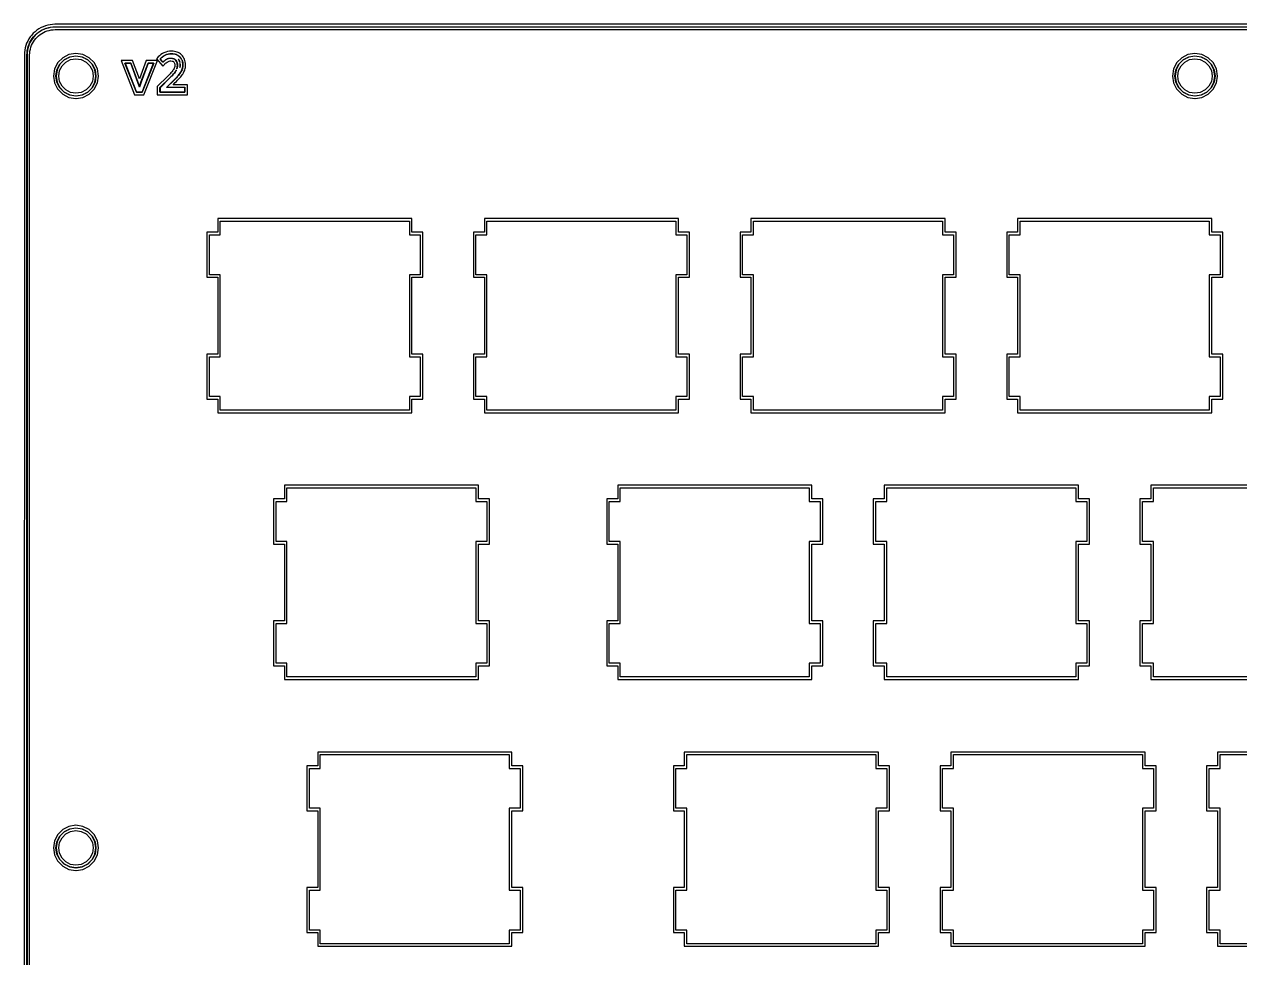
# Model space of a CAD drawing. Extents: x 5 to 332, y 5 to 122.
# Drawn here: x 4.8 to 91.6, y 55.8 to 122.4 of the extents above; entities that cross this region are included whole.
import ezdxf

# ---------------------------------------------------------------- set-up
doc = ezdxf.new("R2010")
doc.units = 0
doc.layers.add('Layer_1', color=7, linetype='CONTINUOUS')

msp = doc.modelspace()

# ---------------------------------------------------------------- linework, layer by layer
at = {"layer": 'Layer_1', "color": 7}
for p, q in [((6.998047, 122.440453), (6.828125, 122.434594)), ((329.80654, 122.440453), (6.998047, 122.440453)), ((5.335938, 121.672875), (5.226563, 121.538109)), ((5.451172, 121.799828), (5.335938, 121.672875)), ((5.578125, 121.915063), (5.451172, 121.799828)), ((5.476563, 121.553734), (5.582031, 121.668969)), ((5.589844, 121.661156), (5.484375, 121.545922)), ((5.712891, 122.022484), (5.578125, 121.915063)), ((5.582031, 121.668969), (5.697266, 121.774438)), ((5.705078, 121.766625), (5.589844, 121.661156)), ((5.697266, 121.774438), (5.822266, 121.872094)), ((5.828125, 121.866234), (5.705078, 121.766625)), ((5.857422, 122.118188), (5.712891, 122.022484)), ((5.720703, 121.530297), (5.826172, 121.627953)), ((5.822266, 121.872094), (5.953125, 121.959984)), ((5.826172, 121.627953), (5.9375, 121.715844)), ((5.958984, 121.952172), (5.828125, 121.866234)), ((6.005859, 122.202172), (5.857422, 122.118188)), ((5.9375, 121.715844), (6.054688, 121.793969)), ((5.953125, 121.959984), (6.089844, 122.036156)), ((6.09375, 122.028344), (5.958984, 121.952172)), ((6.160156, 122.272484), (6.005859, 122.202172)), ((6.054688, 121.793969), (6.177734, 121.862328)), ((6.089844, 122.036156), (6.232422, 122.102563)), ((6.238281, 122.092797), (6.09375, 122.028344)), ((6.322266, 122.334984), (6.160156, 122.272484)), ((6.177734, 121.862328), (6.308594, 121.922875)), ((6.232422, 122.102563), (6.378906, 122.15725)), ((6.382813, 122.149438), (6.238281, 122.092797)), ((6.308594, 121.922875), (6.439453, 121.971703)), ((6.490234, 122.379906), (6.322266, 122.334984)), ((6.378906, 122.15725), (6.533203, 122.198266)), ((6.535156, 122.190453), (6.382813, 122.149438)), ((6.439453, 121.971703), (6.578125, 122.008813)), ((6.658203, 122.413109), (6.490234, 122.379906)), ((6.533203, 122.198266), (6.6875, 122.231469)), ((6.6875, 122.21975), (6.535156, 122.190453)), ((6.578125, 122.008813), (6.716797, 122.038109)), ((6.828125, 122.434594), (6.658203, 122.413109)), ((6.6875, 122.231469), (6.841797, 122.249047)), ((6.84375, 122.239281), (6.6875, 122.21975)), ((6.716797, 122.038109), (6.859375, 122.053734)), ((6.841797, 122.249047), (7.001957, 122.254906)), ((7.001957, 122.247096), (6.84375, 122.239281)), ((6.859375, 122.053734), (7.005867, 122.061549)), ((7.001957, 122.254906), (329.80273, 122.254906)), ((329.802736, 122.245141), (7.001957, 122.247096)), ((7.005867, 122.061549), (329.798838, 122.059599)), ((4.871094, 120.760766), (4.837891, 120.592797)), ((4.917969, 120.926781), (4.871094, 120.760766)), ((4.976563, 121.086938), (4.917969, 120.926781)), ((5.048829, 121.245141), (4.976563, 121.086938)), ((5.021484, 120.5635), (5.050781, 120.717797)), ((5.060547, 120.717797), (5.029297, 120.5635)), ((5.132813, 121.393578), (5.048829, 121.245141)), ((5.050781, 120.717797), (5.09375, 120.870141)), ((5.103516, 120.868188), (5.060547, 120.717797)), ((5.09375, 120.870141), (5.148438, 121.016625)), ((5.158203, 121.014672), (5.103516, 120.868188)), ((5.226563, 121.538109), (5.132813, 121.393578)), ((5.148438, 121.016625), (5.212891, 121.161156)), ((5.222656, 121.155297), (5.158203, 121.014672)), ((5.212891, 121.161156), (5.291016, 121.297875)), ((5.298828, 121.292016), (5.222656, 121.155297)), ((5.240234, 120.672975), (5.279297, 120.811647)), ((5.279297, 120.811647), (5.330078, 120.942506)), ((5.291016, 121.297875), (5.376953, 121.430688)), ((5.384766, 121.422875), (5.298828, 121.292016)), ((5.330078, 120.942506), (5.386719, 121.071413)), ((5.376953, 121.430688), (5.476563, 121.553734)), ((5.484375, 121.545922), (5.384766, 121.422875)), ((5.386719, 121.071413), (5.457031, 121.196413)), ((5.457031, 121.196413), (5.535156, 121.315453)), ((5.535156, 121.315453), (5.625, 121.424828)), ((5.625, 121.424828), (5.720703, 121.530297)), ((4.81055, 120.252953), (4.8086, 6.99319)), ((4.81836, 120.420922), (4.81055, 120.252953)), ((4.837891, 120.592797), (4.81836, 120.420922)), ((4.994145, 6.9992), (4.996094, 120.251)), ((4.996094, 120.251), (5.001953, 120.40725)), ((5.001953, 120.40725), (5.021484, 120.5635)), ((5.005862, 120.249047), (5.003912, 6.99905)), ((5.013672, 120.40725), (5.005862, 120.249047)), ((5.029297, 120.5635), (5.013672, 120.40725)), ((5.189455, 7.00501), (5.191405, 120.247194)), ((5.191405, 120.247194), (5.197265, 120.393678)), ((5.197265, 120.393678), (5.21289, 120.534303)), ((5.21289, 120.534303), (5.240234, 120.672975)), ((7.550781, 120.057641), (7.193359, 119.702172)), ((7.34375, 119.590844), (7.660156, 119.90725)), ((7.666016, 119.899438), (7.351563, 119.584984)), ((8, 120.288109), (7.550781, 120.057641)), ((7.660156, 119.90725), (8.058594, 120.110375)), ((8.060547, 120.100609), (7.666016, 119.899438)), ((7.775391, 119.749047), (8.119141, 119.922875)), ((8.5, 120.366234), (8, 120.288109)), ((8.058594, 120.110375), (8.5, 120.180688)), ((8.5, 120.168969), (8.060547, 120.100609)), ((8.119141, 119.922875), (8.5, 119.983422)), ((9.001953, 120.288109), (8.5, 120.366234)), ((8.5, 120.180688), (8.943359, 120.110375)), ((8.9375, 120.100609), (8.5, 120.168969)), ((8.5, 119.983422), (8.880859, 119.922875)), ((8.880859, 119.922875), (9.226563, 119.749047)), ((9.335938, 119.899438), (8.9375, 120.100609)), ((8.943359, 120.110375), (9.341797, 119.90725)), ((9.451172, 120.057641), (9.001953, 120.288109)), ((9.650391, 119.584984), (9.335938, 119.899438)), ((9.341797, 119.90725), (9.65625, 119.590844)), ((9.806641, 119.702172), (9.451172, 120.057641)), ((11.726562, 119.860375), (12.6875, 117.403344)), ((12.005859, 119.860375), (11.726562, 119.860375)), ((12.546875, 119.860375), (12.005859, 119.860375)), ((13.033203, 118.547875), (12.546875, 119.860375)), ((13.517578, 119.860375), (13.033203, 118.547875)), ((13.359372, 117.403344), (14.324219, 119.860375)), ((14.324219, 119.860375), (13.517578, 119.860375)), ((14.375008, 120.108424), (14.261727, 119.985377)), ((14.261727, 119.985377), (14.70118, 119.456081)), ((14.507863, 119.979511), (14.509863, 119.981461)), ((14.712942, 119.731464), (14.507863, 119.979511)), ((14.591796, 120.028344), (14.525386, 119.96975)), ((14.525386, 119.96975), (14.718745, 119.741234)), ((15.332128, 120.33693), (15.332031, 120.336938)), ((15.332032, 120.522484), (15.332039, 120.522487)), ((15.808584, 119.948268), (15.808594, 119.948266)), ((16.046875, 119.932641), (16.035155, 119.932641)), ((16.076168, 119.874042), (16.060547, 119.91311)), ((87.5, 120.057641), (87.142578, 119.702172)), ((87.294875, 119.590841), (87.609328, 119.907247)), ((87.617188, 119.899438), (87.302734, 119.584985)), ((87.951172, 120.288109), (87.5, 120.057641)), ((87.609328, 119.907247), (88.009719, 120.110372)), ((88.011719, 120.10061), (87.617188, 119.899438)), ((87.726562, 119.749047), (88.070312, 119.922875)), ((88.451172, 120.366234), (87.951172, 120.288109)), ((88.009719, 120.110372), (88.451172, 120.180688)), ((88.451172, 120.168969), (88.011719, 120.10061)), ((88.070312, 119.922875), (88.451172, 119.983422)), ((88.951172, 120.288109), (88.451172, 120.366234)), ((88.451172, 120.180688), (88.892578, 120.110376)), ((88.890625, 120.100609), (88.451172, 120.168969)), ((88.451172, 119.983422), (88.832031, 119.922875)), ((88.832031, 119.922875), (89.175781, 119.749047)), ((89.285156, 119.899438), (88.890625, 120.100609)), ((88.892578, 120.110376), (89.291016, 119.907251)), ((89.400391, 120.057641), (88.951172, 120.288109)), ((89.601562, 119.584984), (89.285156, 119.899438)), ((89.291016, 119.907251), (89.607422, 119.590844)), ((89.759766, 119.702172), (89.400391, 120.057641)), ((6.960938, 119.251), (6.882813, 118.749047)), ((7.193359, 119.702172), (6.960938, 119.251)), ((7.070313, 118.749047), (7.138672, 119.194359)), ((7.150391, 119.190453), (7.080079, 118.749047)), ((7.138672, 119.194359), (7.34375, 119.590844)), ((7.351563, 119.584984), (7.150391, 119.190453)), ((7.267578, 118.749047), (7.328125, 119.133813)), ((7.328125, 119.133813), (7.503906, 119.473656)), ((7.503906, 119.473656), (7.775391, 119.749047)), ((9.226563, 119.749047), (9.498047, 119.473656)), ((9.498047, 119.473656), (9.671875, 119.133813)), ((9.849609, 119.190453), (9.650391, 119.584984)), ((9.65625, 119.590844), (9.861328, 119.194359)), ((9.671875, 119.133813), (9.732422, 118.749047)), ((10.039062, 119.251), (9.806641, 119.702172)), ((9.919922, 118.749044), (9.849609, 119.190453)), ((9.861328, 119.194359), (9.929688, 118.749047)), ((10.117188, 118.749047), (10.039062, 119.251)), ((11.998047, 119.674828), (12.005847, 119.674828)), ((12.814441, 117.588891), (11.998047, 119.674828)), ((12.005847, 119.674828), (12.417957, 119.674828)), ((12.412109, 119.665063), (12.011717, 119.665058)), ((12.011717, 119.665058), (12.82031, 117.598652)), ((12.919922, 118.295922), (12.412109, 119.665063)), ((12.417957, 119.674828), (12.927722, 118.297875)), ((13.140613, 118.307641), (13.646472, 119.674828)), ((13.654297, 119.665063), (13.150391, 118.303734)), ((13.226555, 117.598652), (14.037109, 119.665063)), ((14.052722, 119.674828), (13.234363, 117.588891)), ((13.646472, 119.674828), (14.052722, 119.674828)), ((14.037109, 119.665063), (13.654297, 119.665063)), ((14.70118, 119.456081), (14.849617, 119.606471)), ((14.716842, 119.735374), (14.712942, 119.731464)), ((14.718745, 119.741234), (14.789055, 119.803734)), ((14.849617, 119.606471), (14.849617, 119.608421)), ((15.48433, 119.22561), (15.48233, 119.2217)), ((15.54102, 119.655292), (15.54102, 119.653342)), ((15.646439, 119.131859), (15.679639, 119.190453)), ((15.714884, 119.272487), (15.703164, 119.272487)), ((15.718794, 119.70608), (15.718794, 119.70803)), ((15.722694, 119.694361), (15.718794, 119.70608)), ((15.722694, 119.678736), (15.722694, 119.694361)), ((15.724604, 119.717796), (15.726604, 119.709986)), ((15.902344, 119.805688), (15.906244, 119.797878)), ((15.917964, 119.723659), (15.906244, 119.762722)), ((15.921873, 119.643574), (15.931673, 119.643574)), ((15.921913, 119.643574), (15.921873, 119.643574)), ((15.96875, 118.997091), (15.98242, 119.018575)), ((15.96875, 118.995141), (15.96875, 118.997091)), ((15.98242, 119.018575), (15.98242, 119.026385)), ((86.912109, 119.251), (86.833984, 118.749047)), ((87.142578, 119.702172), (86.912109, 119.251)), ((87.021437, 118.749044), (87.089797, 119.194357)), ((87.099609, 119.190454), (87.031249, 118.749047)), ((87.089797, 119.194357), (87.294875, 119.590841)), ((87.302734, 119.584985), (87.099609, 119.190454)), ((87.218754, 118.749047), (87.277344, 119.133812)), ((87.277344, 119.133812), (87.455078, 119.473656)), ((87.455078, 119.473656), (87.726562, 119.749047)), ((89.175781, 119.749047), (89.449219, 119.473656)), ((89.449219, 119.473656), (89.623047, 119.133812)), ((89.800781, 119.190453), (89.601562, 119.584984)), ((89.607422, 119.590844), (89.810547, 119.19436)), ((89.623047, 119.133812), (89.683597, 118.749047)), ((89.988281, 119.251), (89.759766, 119.702172)), ((89.871089, 118.749044), (89.800781, 119.190453)), ((89.810547, 119.19436), (89.880857, 118.749047)), ((90.068359, 118.749047), (89.988281, 119.251)), ((6.882813, 118.749047), (6.960938, 118.251)), ((6.960938, 118.251), (7.179688, 117.825219)), ((7.138672, 118.307641), (7.070313, 118.749047)), ((7.080079, 118.749047), (7.150391, 118.311547)), ((7.341797, 117.913109), (7.138672, 118.307641)), ((7.150391, 118.311547), (7.351563, 117.917016)), ((7.328125, 118.368188), (7.267578, 118.749047)), ((7.503906, 118.028344), (7.328125, 118.368188)), ((9.671875, 118.368188), (9.498047, 118.026391)), ((9.650391, 117.915059), (9.84961, 118.311544)), ((9.861328, 118.307641), (9.65625, 117.911156)), ((9.732422, 118.749047), (9.671875, 118.368188)), ((9.806641, 117.799828), (10.039062, 118.251)), ((9.84961, 118.311544), (9.919922, 118.749044)), ((9.929688, 118.749047), (9.861328, 118.307641)), ((10.039062, 118.251), (10.117188, 118.749047)), ((13.03125, 117.948266), (12.919922, 118.295922)), ((12.927722, 118.297875), (13.031238, 117.975609)), ((13.031238, 117.975609), (13.140613, 118.307641)), ((13.150391, 118.303734), (13.03125, 117.948266)), ((15.06822, 118.745138), (14.312361, 117.995138)), ((14.498002, 117.918969), (15.199174, 118.614281)), ((15.20503, 118.608422), (14.507812, 117.915063)), ((14.958984, 117.932641), (15.458984, 118.418969)), ((15.464846, 118.411164), (14.982424, 117.942414)), ((15.07022, 118.745138), (15.06822, 118.745138)), ((15.4375, 118.127953), (15.59375, 118.280297)), ((16.472517, 118.127953), (15.4375, 118.127953)), ((15.765626, 118.717801), (15.740236, 118.694364)), ((15.740236, 118.694364), (15.740236, 118.692414)), ((15.757812, 118.727559), (15.78125, 118.751)), ((15.757812, 118.725609), (15.757812, 118.727559)), ((15.765626, 118.719751), (15.765626, 118.717801)), ((15.78125, 118.751), (15.78125, 118.75686)), ((15.902344, 118.5967), (15.925784, 118.620137)), ((15.902344, 118.59475), (15.902344, 118.5967)), ((15.925784, 118.620137), (15.925784, 118.626)), ((16.472517, 117.403341), (16.472517, 118.127953)), ((86.833984, 118.749047), (86.912109, 118.251)), ((86.912109, 118.251), (87.128906, 117.825219)), ((87.089797, 118.307638), (87.021437, 118.749044)), ((87.031249, 118.749047), (87.099609, 118.311547)), ((87.290969, 117.913107), (87.089797, 118.307638)), ((87.099609, 118.311547), (87.300781, 117.917016)), ((87.277344, 118.368187), (87.218754, 118.749047)), ((87.453125, 118.028344), (87.277344, 118.368187)), ((89.623047, 118.368187), (89.449219, 118.026391)), ((89.60156, 117.91506), (89.800779, 118.311544)), ((89.810547, 118.307641), (89.607422, 117.911157)), ((89.683597, 118.749047), (89.623047, 118.368187)), ((89.759766, 117.799828), (89.988281, 118.251)), ((89.800779, 118.311544), (89.871089, 118.749044)), ((89.880857, 118.749047), (89.810547, 118.307641)), ((89.988281, 118.251), (90.068359, 118.749047)), ((7.179688, 117.825219), (7.195313, 117.797875)), ((7.195313, 117.797875), (7.550781, 117.442406)), ((7.34375, 117.911156), (7.341797, 117.913109)), ((7.660156, 117.592797), (7.34375, 117.911156)), ((7.351563, 117.917016), (7.664063, 117.602563)), ((7.775391, 117.752953), (7.503906, 118.028344)), ((7.550781, 117.442406), (8, 117.211938)), ((8.058594, 117.389672), (7.660156, 117.592797)), ((7.664063, 117.602563), (8.060547, 117.399438)), ((8.119141, 117.577172), (7.775391, 117.752953)), ((8.5, 117.319359), (8.058594, 117.389672)), ((8.060547, 117.399438), (8.5, 117.331078)), ((8.5, 117.516625), (8.119141, 117.577172)), ((8.880859, 117.577172), (8.5, 117.516625)), ((8.943359, 117.389672), (8.5, 117.319359)), ((8.5, 117.331078), (8.513672, 117.333028)), ((8.513672, 117.333028), (8.939453, 117.399434)), ((9.226563, 117.752953), (8.880859, 117.577172)), ((8.939453, 117.399434), (9.335938, 117.602559)), ((9.341797, 117.592797), (8.943359, 117.389672)), ((9.001953, 117.211978), (9.451172, 117.442406)), ((9.498047, 118.026391), (9.226563, 117.752953)), ((9.335938, 117.602559), (9.650391, 117.915059)), ((9.65625, 117.911156), (9.341797, 117.592797)), ((9.451172, 117.442406), (9.806641, 117.799828)), ((12.6875, 117.403344), (12.75195, 117.403344)), ((12.75195, 117.403344), (13.359372, 117.403344)), ((13.234363, 117.588891), (12.814441, 117.588891)), ((12.82031, 117.598652), (12.88476, 117.598652)), ((12.88476, 117.598652), (12.91601, 117.598652)), ((12.91601, 117.598652), (13.144525, 117.598652)), ((13.144525, 117.598652), (13.226555, 117.598652)), ((14.312361, 117.995138), (14.312361, 117.403341)), ((14.312361, 117.403341), (14.406111, 117.403341)), ((14.406111, 117.403341), (16.285017, 117.403341)), ((14.498002, 117.588898), (14.498002, 117.918969)), ((16.285111, 117.588898), (14.498002, 117.588898)), ((14.507812, 117.751), (14.503912, 117.74709)), ((14.503912, 117.74709), (14.507812, 117.74709)), ((14.507812, 117.915063), (14.507812, 117.751)), ((14.507812, 117.74709), (14.507812, 117.598652)), ((14.507812, 117.598652), (14.601562, 117.598652)), ((14.601562, 117.598652), (16.279297, 117.598652)), ((16.279297, 117.932641), (14.958984, 117.932641)), ((14.982424, 117.942414), (16.287111, 117.942414)), ((16.279297, 117.598652), (16.279297, 117.932641)), ((16.285017, 117.403341), (16.472517, 117.403341)), ((16.287111, 117.588898), (16.285111, 117.588898)), ((16.287111, 117.942414), (16.287111, 117.588898)), ((87.128906, 117.825219), (87.144536, 117.799828)), ((87.144536, 117.799828), (87.500005, 117.442406)), ((87.292969, 117.911157), (87.290969, 117.913107)), ((87.609375, 117.592797), (87.292969, 117.911157)), ((87.300781, 117.917016), (87.617188, 117.602563)), ((87.726562, 117.752953), (87.453125, 118.028344)), ((87.500005, 117.442406), (87.951177, 117.211938)), ((88.009766, 117.389672), (87.609375, 117.592797)), ((87.617188, 117.602563), (88.011719, 117.399438)), ((88.070312, 117.577172), (87.726562, 117.752953)), ((88.451172, 117.31936), (88.009766, 117.389672)), ((88.011719, 117.399438), (88.451172, 117.331079)), ((88.451172, 117.516625), (88.070312, 117.577172)), ((88.832031, 117.577172), (88.451172, 117.516625)), ((88.892578, 117.389672), (88.451172, 117.31936)), ((88.451172, 117.331079), (88.464842, 117.333029)), ((88.464842, 117.333029), (88.890623, 117.399435)), ((89.175781, 117.752953), (88.832031, 117.577172)), ((88.890623, 117.399435), (89.285154, 117.60256)), ((89.291016, 117.592797), (88.892578, 117.389672)), ((88.951175, 117.211978), (89.400391, 117.442406)), ((89.449219, 118.026391), (89.175781, 117.752953)), ((89.285154, 117.60256), (89.60156, 117.91506)), ((89.607422, 117.911157), (89.291016, 117.592797)), ((89.400391, 117.442406), (89.759766, 117.799828)), ((8, 117.211938), (8.5, 117.133808)), ((8.5, 117.133808), (8.513672, 117.135808)), ((8.513672, 117.135808), (9.001953, 117.211978)), ((87.951177, 117.211938), (88.451177, 117.133808)), ((88.451177, 117.133808), (88.464847, 117.135808)), ((88.464847, 117.135808), (88.951175, 117.211978)), ((32.501953, 108.569359), (18.626953, 108.569357)), ((18.626953, 108.569357), (18.626953, 107.592795)), ((32.501953, 107.592797), (32.501953, 108.569359)), ((51.552734, 108.569359), (37.677734, 108.569357)), ((37.677734, 108.569357), (37.677734, 107.592795)), ((51.552734, 107.592797), (51.552734, 108.569359)), ((70.603516, 108.569359), (56.728516, 108.569357)), ((56.728516, 108.569357), (56.728516, 107.592795)), ((70.603516, 107.592797), (70.603516, 108.569359)), ((89.652344, 108.569359), (75.777344, 108.569357)), ((75.777344, 108.569357), (75.777344, 107.592795)), ((89.652344, 107.592797), (89.652344, 108.569359)), ((18.8125, 108.385766), (32.318359, 108.385766)), ((18.8125, 107.40725), (18.8125, 108.385766)), ((32.318359, 108.385766), (32.318359, 107.40725)), ((37.863281, 108.385766), (51.367188, 108.385766)), ((37.863281, 107.40725), (37.863281, 108.385766)), ((51.367188, 108.385766), (51.367188, 107.40725)), ((56.912109, 108.385766), (70.417969, 108.385766)), ((56.912109, 107.40725), (56.912109, 108.385766)), ((70.417969, 108.385766), (70.417969, 107.40725)), ((75.962891, 108.385766), (89.46875, 108.385766)), ((75.962891, 107.40725), (75.962891, 108.385766)), ((89.46875, 108.385766), (89.46875, 107.40725)), ((18.626953, 107.592795), (17.84375, 107.592795)), ((17.84375, 107.592795), (17.84375, 107.499045)), ((17.84375, 107.499045), (17.84375, 104.375998)), ((18.029297, 104.561547), (18.029297, 107.40725)), ((18.029297, 107.40725), (18.8125, 107.40725)), ((32.318359, 107.40725), (33.097656, 107.40725)), ((33.283203, 107.592797), (32.501953, 107.592797)), ((33.097656, 107.40725), (33.097656, 104.561547)), ((33.283203, 104.376), (33.283203, 107.592797)), ((37.677734, 107.592795), (36.894531, 107.592795)), ((36.894531, 107.592795), (36.894531, 107.499045)), ((36.894531, 107.499045), (36.894531, 104.375998)), ((37.080078, 104.561547), (37.080078, 107.40725)), ((37.080078, 107.40725), (37.863281, 107.40725)), ((51.367188, 107.40725), (52.150391, 107.40725)), ((52.335938, 107.592797), (51.552734, 107.592797)), ((52.150391, 107.40725), (52.150391, 104.561547)), ((52.335938, 104.376), (52.335938, 107.592797)), ((56.728516, 107.592795), (55.945312, 107.592795)), ((55.945312, 107.592795), (55.945312, 107.499045)), ((55.945312, 107.499045), (55.945312, 104.375998)), ((56.130859, 104.561547), (56.130859, 107.40725)), ((56.130859, 107.40725), (56.912109, 107.40725)), ((70.417969, 107.40725), (71.201172, 107.40725)), ((71.384766, 107.592797), (70.603516, 107.592797)), ((71.201172, 107.40725), (71.201172, 104.561547)), ((71.384766, 104.376), (71.384766, 107.592797)), ((75.777344, 107.592795), (74.996094, 107.592795)), ((74.996094, 107.592795), (74.996094, 107.499045)), ((74.996094, 107.499045), (74.996094, 104.375998)), ((75.179688, 104.561547), (75.179688, 107.40725)), ((75.179688, 107.40725), (75.962891, 107.40725)), ((89.46875, 107.40725), (90.25, 107.40725)), ((90.435547, 107.592797), (89.652344, 107.592797)), ((90.25, 107.40725), (90.25, 104.561547)), ((90.435547, 104.376), (90.435547, 107.592797)), ((17.84375, 104.375998), (18.626953, 104.375998)), ((18.8125, 104.561547), (18.029297, 104.561547)), ((18.626953, 104.375998), (18.626953, 98.891623)), ((18.8125, 98.706078), (18.8125, 104.561547)), ((33.097656, 104.561547), (32.318359, 104.561547)), ((32.318359, 104.561547), (32.318359, 98.706078)), ((32.501953, 98.891623), (32.501953, 104.376)), ((32.501953, 104.376), (33.283203, 104.376)), ((36.894531, 104.375998), (37.677734, 104.375998)), ((37.863281, 104.561547), (37.080078, 104.561547)), ((37.677734, 104.375998), (37.677734, 98.891623)), ((37.863281, 98.706078), (37.863281, 104.561547)), ((52.150391, 104.561547), (51.367188, 104.561547)), ((51.367188, 104.561547), (51.367188, 98.706078)), ((51.552734, 98.891623), (51.552734, 104.376)), ((51.552734, 104.376), (52.335938, 104.376)), ((55.945312, 104.375998), (56.728516, 104.375998)), ((56.912109, 104.561547), (56.130859, 104.561547)), ((56.728516, 104.375998), (56.728516, 98.891623)), ((56.912109, 98.706078), (56.912109, 104.561547)), ((71.201172, 104.561547), (70.417969, 104.561547)), ((70.417969, 104.561547), (70.417969, 98.706078)), ((70.603516, 98.891623), (70.603516, 104.376)), ((70.603516, 104.376), (71.384766, 104.376)), ((74.996094, 104.375998), (75.777344, 104.375998)), ((75.962891, 104.561547), (75.179688, 104.561547)), ((75.777344, 104.375998), (75.777344, 98.891623)), ((75.962891, 98.706078), (75.962891, 104.561547)), ((90.25, 104.561547), (89.46875, 104.561547)), ((89.46875, 104.561547), (89.46875, 98.706078)), ((89.652344, 98.891623), (89.652344, 104.376)), ((89.652344, 104.376), (90.435547, 104.376)), ((18.626953, 98.891623), (17.84375, 98.891623)), ((17.84375, 98.891623), (17.84375, 95.672873)), ((18.029297, 95.858422), (18.029297, 98.706078)), ((18.029297, 98.706078), (18.8125, 98.706078)), ((32.318359, 98.706078), (33.097656, 98.706078)), ((33.283203, 98.891623), (32.501953, 98.891623)), ((33.097656, 98.706078), (33.097656, 95.858422)), ((33.283203, 95.672873), (33.283203, 98.891623)), ((37.677734, 98.891623), (36.894531, 98.891623)), ((36.894531, 98.891623), (36.894531, 95.672873)), ((37.080078, 95.858422), (37.080078, 98.706078)), ((37.080078, 98.706078), (37.863281, 98.706078)), ((51.367188, 98.706078), (52.150391, 98.706078)), ((52.335938, 98.891623), (51.552734, 98.891623)), ((52.150391, 98.706078), (52.150391, 95.858422)), ((52.335938, 95.672873), (52.335938, 98.891623)), ((56.728516, 98.891623), (55.945312, 98.891623)), ((55.945312, 98.891623), (55.945312, 95.672873)), ((56.130859, 95.858422), (56.130859, 98.706078)), ((56.130859, 98.706078), (56.912109, 98.706078)), ((70.417969, 98.706078), (71.201172, 98.706078)), ((71.384766, 98.891623), (70.603516, 98.891623)), ((71.201172, 98.706078), (71.201172, 95.858422)), ((71.384766, 95.672873), (71.384766, 98.891623)), ((75.777344, 98.891623), (74.996094, 98.891623)), ((74.996094, 98.891623), (74.996094, 95.672873)), ((75.179688, 95.858422), (75.179688, 98.706078)), ((75.179688, 98.706078), (75.962891, 98.706078)), ((89.46875, 98.706078), (90.25, 98.706078)), ((90.435547, 98.891623), (89.652344, 98.891623)), ((90.25, 98.706078), (90.25, 95.858422)), ((90.435547, 95.672873), (90.435547, 98.891623)), ((17.84375, 95.672873), (18.626953, 95.672873)), ((18.8125, 95.858422), (18.029297, 95.858422)), ((18.626953, 95.672873), (18.626953, 94.69631)), ((18.8125, 94.879906), (18.8125, 95.858422)), ((33.097656, 95.858422), (32.318359, 95.858422)), ((32.318359, 95.858422), (32.318359, 94.879906)), ((32.501953, 94.69631), (32.501953, 95.672873)), ((32.501953, 95.672873), (33.283203, 95.672873)), ((36.894531, 95.672873), (37.677734, 95.672873)), ((37.863281, 95.858422), (37.080078, 95.858422)), ((37.677734, 95.672873), (37.677734, 94.69631)), ((37.863281, 94.879906), (37.863281, 95.858422)), ((52.150391, 95.858422), (51.367188, 95.858422)), ((51.367188, 95.858422), (51.367188, 94.879906)), ((51.552734, 94.69631), (51.552734, 95.672873)), ((51.552734, 95.672873), (52.335938, 95.672873)), ((55.945312, 95.672873), (56.728516, 95.672873)), ((56.912109, 95.858422), (56.130859, 95.858422)), ((56.728516, 95.672873), (56.728516, 94.69631)), ((56.912109, 94.879906), (56.912109, 95.858422)), ((71.201172, 95.858422), (70.417969, 95.858422)), ((70.417969, 95.858422), (70.417969, 94.879906)), ((70.603516, 94.69631), (70.603516, 95.672873)), ((70.603516, 95.672873), (71.384766, 95.672873)), ((74.996094, 95.672873), (75.777344, 95.672873)), ((75.962891, 95.858422), (75.179688, 95.858422)), ((75.777344, 95.672873), (75.777344, 94.69631)), ((75.962891, 94.879906), (75.962891, 95.858422)), ((90.25, 95.858422), (89.46875, 95.858422)), ((89.46875, 95.858422), (89.46875, 94.879906)), ((89.652344, 94.69631), (89.652344, 95.672873)), ((89.652344, 95.672873), (90.435547, 95.672873)), ((18.626953, 94.69631), (32.501953, 94.69631)), ((32.318359, 94.879906), (18.8125, 94.879906)), ((37.677734, 94.69631), (51.552734, 94.69631)), ((51.367188, 94.879906), (37.863281, 94.879906)), ((56.728516, 94.69631), (70.603516, 94.69631)), ((70.417969, 94.879906), (56.912109, 94.879906)), ((75.777344, 94.69631), (89.652344, 94.69631)), ((89.46875, 94.879906), (75.962891, 94.879906)), ((23.390625, 89.520531), (23.390625, 88.542016)), ((37.265625, 89.520528), (23.390625, 89.520531)), ((37.265625, 88.542013), (37.265625, 89.520528)), ((47.203125, 89.520531), (47.203125, 88.542016)), ((61.078125, 89.520528), (47.203125, 89.520531)), ((61.078125, 88.542013), (61.078125, 89.520528)), ((66.251953, 89.520531), (66.251953, 88.542016)), ((80.126953, 89.520528), (66.251953, 89.520531)), ((80.126953, 88.542013), (80.126953, 89.520528)), ((85.302734, 89.520531), (85.302734, 88.542016)), ((99.177734, 89.520528), (85.302734, 89.520531)), ((23.574219, 89.334984), (37.080078, 89.334984)), ((23.574219, 88.356469), (23.574219, 89.334984)), ((37.080078, 89.334984), (37.080078, 88.356469)), ((47.386719, 89.334984), (60.892578, 89.334984)), ((47.386719, 88.356469), (47.386719, 89.334984)), ((60.892578, 89.334984), (60.892578, 88.356469)), ((66.4375, 89.334984), (79.943359, 89.334984)), ((66.4375, 88.356469), (66.4375, 89.334984)), ((79.943359, 89.334984), (79.943359, 88.356469)), ((85.488281, 89.334984), (98.992188, 89.334984)), ((85.488281, 88.356469), (85.488281, 89.334984)), ((23.390625, 88.542016), (22.607422, 88.542016)), ((22.607422, 88.542016), (22.607422, 88.450216)), ((22.607422, 88.450216), (22.607422, 85.327169)), ((22.792969, 85.510766), (22.792969, 88.356469)), ((22.792969, 88.356469), (23.574219, 88.356469)), ((37.080078, 88.356469), (37.861328, 88.356469)), ((38.046875, 88.542013), (37.265625, 88.542013)), ((37.861328, 88.356469), (37.861328, 85.510766)), ((38.046875, 85.327169), (38.046875, 88.542013)), ((47.203125, 88.542016), (46.419922, 88.542016)), ((46.419922, 88.542016), (46.419922, 88.450216)), ((46.419922, 88.450216), (46.419922, 85.327169)), ((46.605469, 85.510766), (46.605469, 88.356469)), ((46.605469, 88.356469), (47.386719, 88.356469)), ((60.892578, 88.356469), (61.675781, 88.356469)), ((61.859375, 88.542013), (61.078125, 88.542013)), ((61.675781, 88.356469), (61.675781, 85.510766)), ((61.859375, 85.327169), (61.859375, 88.542013)), ((66.251953, 88.542016), (65.46875, 88.542016)), ((65.46875, 88.542016), (65.46875, 88.450216)), ((65.46875, 88.450216), (65.46875, 85.327169)), ((65.654297, 85.510766), (65.654297, 88.356469)), ((65.654297, 88.356469), (66.4375, 88.356469)), ((79.943359, 88.356469), (80.724609, 88.356469)), ((80.910156, 88.542013), (80.126953, 88.542013)), ((80.724609, 88.356469), (80.724609, 85.510766)), ((80.910156, 85.327169), (80.910156, 88.542013)), ((85.302734, 88.542016), (84.519531, 88.542016)), ((84.519531, 88.542016), (84.519531, 88.450216)), ((84.519531, 88.450216), (84.519531, 85.327169)), ((84.705078, 85.510766), (84.705078, 88.356469)), ((84.705078, 88.356469), (85.488281, 88.356469)), ((22.607422, 85.327169), (23.390625, 85.327169)), ((23.574219, 85.510766), (22.792969, 85.510766)), ((23.390625, 85.327169), (23.390625, 79.840841)), ((23.574219, 79.655297), (23.574219, 85.510766)), ((37.861328, 85.510766), (37.080078, 85.510766)), ((37.080078, 85.510766), (37.080078, 79.655297)), ((37.265625, 79.840841), (37.265625, 85.327169)), ((37.265625, 85.327169), (38.046875, 85.327169)), ((46.419922, 85.327169), (47.203125, 85.327169)), ((47.386719, 85.510766), (46.605469, 85.510766)), ((47.203125, 85.327169), (47.203125, 79.840841)), ((47.386719, 79.655297), (47.386719, 85.510766)), ((61.675781, 85.510766), (60.892578, 85.510766)), ((60.892578, 85.510766), (60.892578, 79.655297)), ((61.078125, 79.840841), (61.078125, 85.327169)), ((61.078125, 85.327169), (61.859375, 85.327169)), ((65.46875, 85.327169), (66.251953, 85.327169)), ((66.4375, 85.510766), (65.654297, 85.510766)), ((66.251953, 85.327169), (66.251953, 79.840841)), ((66.4375, 79.655297), (66.4375, 85.510766)), ((80.724609, 85.510766), (79.943359, 85.510766)), ((79.943359, 85.510766), (79.943359, 79.655297)), ((80.126953, 79.840841), (80.126953, 85.327169)), ((80.126953, 85.327169), (80.910156, 85.327169)), ((84.519531, 85.327169), (85.302734, 85.327169)), ((85.488281, 85.510766), (84.705078, 85.510766)), ((85.302734, 85.327169), (85.302734, 79.840841)), ((85.488281, 79.655297), (85.488281, 85.510766)), ((23.390625, 79.840841), (22.607422, 79.840841)), ((22.607422, 79.840841), (22.607422, 76.624044)), ((22.792969, 76.809594), (22.792969, 79.655297)), ((22.792969, 79.655297), (23.574219, 79.655297)), ((37.080078, 79.655297), (37.861328, 79.655297)), ((38.046875, 79.840841), (37.265625, 79.840841)), ((37.861328, 79.655297), (37.861328, 76.809594)), ((38.046875, 76.624044), (38.046875, 79.840841)), ((47.203125, 79.840841), (46.419922, 79.840841)), ((46.419922, 79.840841), (46.419922, 76.624044)), ((46.605469, 76.809594), (46.605469, 79.655297)), ((46.605469, 79.655297), (47.386719, 79.655297)), ((60.892578, 79.655297), (61.675781, 79.655297)), ((61.859375, 79.840841), (61.078125, 79.840841)), ((61.675781, 79.655297), (61.675781, 76.809594)), ((61.859375, 76.624044), (61.859375, 79.840841)), ((66.251953, 79.840841), (65.46875, 79.840841)), ((65.46875, 79.840841), (65.46875, 76.624044)), ((65.654297, 76.809594), (65.654297, 79.655297)), ((65.654297, 79.655297), (66.4375, 79.655297)), ((79.943359, 79.655297), (80.724609, 79.655297)), ((80.910156, 79.840841), (80.126953, 79.840841)), ((80.724609, 79.655297), (80.724609, 76.809594)), ((80.910156, 76.624044), (80.910156, 79.840841)), ((85.302734, 79.840841), (84.519531, 79.840841)), ((84.519531, 79.840841), (84.519531, 76.624044)), ((84.705078, 76.809594), (84.705078, 79.655297)), ((84.705078, 79.655297), (85.488281, 79.655297)), ((22.607422, 76.624044), (23.390625, 76.624044)), ((23.574219, 76.809594), (22.792969, 76.809594)), ((23.390625, 76.624044), (23.390625, 75.645528)), ((23.574219, 75.831078), (23.574219, 76.809594)), ((37.861328, 76.809594), (37.080078, 76.809594)), ((37.080078, 76.809594), (37.080078, 75.831078)), ((37.265625, 75.645528), (37.265625, 76.624044)), ((37.265625, 76.624044), (38.046875, 76.624044)), ((46.419922, 76.624044), (47.203125, 76.624044)), ((47.386719, 76.809594), (46.605469, 76.809594)), ((47.203125, 76.624044), (47.203125, 75.645528)), ((47.386719, 75.831078), (47.386719, 76.809594)), ((61.675781, 76.809594), (60.892578, 76.809594)), ((60.892578, 76.809594), (60.892578, 75.831078)), ((61.078125, 75.645528), (61.078125, 76.624044)), ((61.078125, 76.624044), (61.859375, 76.624044)), ((65.46875, 76.624044), (66.251953, 76.624044)), ((66.4375, 76.809594), (65.654297, 76.809594)), ((66.251953, 76.624044), (66.251953, 75.645528)), ((66.4375, 75.831078), (66.4375, 76.809594)), ((80.724609, 76.809594), (79.943359, 76.809594)), ((79.943359, 76.809594), (79.943359, 75.831078)), ((80.126953, 75.645528), (80.126953, 76.624044)), ((80.126953, 76.624044), (80.910156, 76.624044)), ((84.519531, 76.624044), (85.302734, 76.624044)), ((85.488281, 76.809594), (84.705078, 76.809594)), ((85.302734, 76.624044), (85.302734, 75.645528)), ((85.488281, 75.831078), (85.488281, 76.809594)), ((23.390625, 75.645528), (37.265625, 75.645528)), ((37.080078, 75.831078), (23.574219, 75.831078)), ((47.203125, 75.645528), (61.078125, 75.645528)), ((60.892578, 75.831078), (47.386719, 75.831078)), ((66.251953, 75.645528), (80.126953, 75.645528)), ((79.943359, 75.831078), (66.4375, 75.831078)), ((85.302734, 75.645528), (99.177734, 75.645528)), ((98.992188, 75.831078), (85.488281, 75.831078)), ((25.771484, 70.46975), (25.771484, 69.493188)), ((39.646484, 70.46975), (25.771484, 70.46975)), ((39.646484, 69.493188), (39.646484, 70.46975)), ((51.964844, 70.46975), (51.964844, 69.493188)), ((65.839844, 70.46975), (51.964844, 70.46975)), ((65.839844, 69.493188), (65.839844, 70.46975)), ((71.015625, 70.46975), (71.015625, 69.493188)), ((84.890625, 70.46975), (71.015625, 70.46975)), ((84.890625, 69.493188), (84.890625, 70.46975)), ((90.064453, 70.46975), (90.064453, 69.493188)), ((103.93945, 70.46975), (90.064453, 70.46975)), ((25.771484, 69.493188), (24.988281, 69.493188)), ((24.988281, 69.493188), (24.988281, 69.399438)), ((25.955078, 70.286158), (39.460938, 70.286158)), ((25.955078, 69.307643), (25.955078, 70.286158)), ((39.460938, 70.286158), (39.460938, 69.307643)), ((40.427734, 69.493188), (39.646484, 69.493188)), ((40.427734, 66.276391), (40.427734, 69.493188)), ((51.964844, 69.493188), (51.181641, 69.493188)), ((51.181641, 69.493188), (51.181641, 69.399438)), ((52.150391, 70.286158), (65.654297, 70.286158)), ((52.150391, 69.307643), (52.150391, 70.286158)), ((65.654297, 70.286158), (65.654297, 69.307643)), ((66.623047, 69.493188), (65.839844, 69.493188)), ((66.623047, 66.276391), (66.623047, 69.493188)), ((71.015625, 69.493188), (70.232422, 69.493188)), ((70.232422, 69.493188), (70.232422, 69.399438)), ((71.199219, 70.286158), (84.705078, 70.286158)), ((71.199219, 69.307643), (71.199219, 70.286158)), ((84.705078, 70.286158), (84.705078, 69.307643)), ((85.671875, 69.493188), (84.890625, 69.493188)), ((85.671875, 66.276391), (85.671875, 69.493188)), ((90.064453, 69.493188), (89.283203, 69.493188)), ((89.283203, 69.493188), (89.283203, 69.399438)), ((90.25, 70.286158), (103.75586, 70.286158)), ((90.25, 69.307641), (90.25, 70.286158)), ((24.988281, 69.399438), (24.988281, 66.276391)), ((25.173828, 66.46194), (25.173828, 69.307643)), ((25.173828, 69.307643), (25.955078, 69.307643)), ((39.460938, 69.307643), (40.244141, 69.307643)), ((40.244141, 69.307643), (40.244141, 66.46194)), ((51.181641, 69.399438), (51.181641, 66.276391)), ((51.367188, 66.46194), (51.367188, 69.307643)), ((51.367188, 69.307643), (52.150391, 69.307643)), ((65.654297, 69.307643), (66.4375, 69.307643)), ((66.4375, 69.307643), (66.4375, 66.46194)), ((70.232422, 69.399438), (70.232422, 66.276391)), ((70.417969, 66.46194), (70.417969, 69.307643)), ((70.417969, 69.307643), (71.199219, 69.307643)), ((84.705078, 69.307643), (85.486328, 69.307643)), ((85.486328, 69.307643), (85.486328, 66.46194)), ((89.283203, 69.399438), (89.283203, 66.276391)), ((89.466797, 66.461938), (89.466797, 69.307641)), ((89.466797, 69.307641), (90.25, 69.307641)), ((24.988281, 66.276391), (25.771484, 66.276391)), ((25.955078, 66.46194), (25.173828, 66.46194)), ((25.771484, 66.276391), (25.771484, 60.790062)), ((25.955078, 60.604518), (25.955078, 66.46194)), ((40.244141, 66.46194), (39.460938, 66.46194)), ((39.460938, 66.46194), (39.460938, 60.604518)), ((39.646484, 60.790062), (39.646484, 66.276391)), ((39.646484, 66.276391), (40.427734, 66.276391)), ((51.181641, 66.276391), (51.964844, 66.276391)), ((52.150391, 66.46194), (51.367188, 66.46194)), ((51.964844, 66.276391), (51.964844, 60.790062)), ((52.150391, 60.604518), (52.150391, 66.46194)), ((66.4375, 66.46194), (65.654297, 66.46194)), ((65.654297, 66.46194), (65.654297, 60.604518)), ((65.839844, 60.790062), (65.839844, 66.276391)), ((65.839844, 66.276391), (66.623047, 66.276391)), ((70.232422, 66.276391), (71.015625, 66.276391)), ((71.199219, 66.46194), (70.417969, 66.46194)), ((71.015625, 66.276391), (71.015625, 60.790062)), ((71.199219, 60.604518), (71.199219, 66.46194)), ((85.486328, 66.46194), (84.705078, 66.46194)), ((84.705078, 66.46194), (84.705078, 60.604518)), ((84.890625, 60.790062), (84.890625, 66.276391)), ((84.890625, 66.276391), (85.671875, 66.276391)), ((89.283203, 66.276391), (90.064453, 66.276391)), ((90.25, 66.461938), (89.466797, 66.461938)), ((90.064453, 66.276391), (90.064453, 60.790062)), ((90.25, 60.604516), (90.25, 66.461938)), ((8, 65.163109), (7.550781, 64.932641)), ((8.5, 65.241234), (8, 65.163109)), ((9.001953, 65.163109), (8.5, 65.241234)), ((9.451172, 64.932641), (9.001953, 65.163109)), ((7.193359, 64.577172), (6.960938, 64.124047)), ((7.138675, 64.067453), (7.34375, 64.465844)), ((7.351563, 64.459984), (7.150391, 64.0635)), ((7.550781, 64.932641), (7.193359, 64.577172)), ((7.328125, 64.006859), (7.503906, 64.348656)), ((7.34375, 64.465844), (7.660156, 64.78225)), ((7.666016, 64.774438), (7.351563, 64.459984)), ((7.503906, 64.348656), (7.775391, 64.624047)), ((7.660156, 64.78225), (8.058594, 64.985375)), ((8.060547, 64.975609), (7.666016, 64.774438)), ((7.775391, 64.624047), (8.119141, 64.797875)), ((8.058594, 64.985375), (8.5, 65.055688)), ((8.5, 65.043969), (8.060547, 64.975609)), ((8.119141, 64.797875), (8.5, 64.858422)), ((8.5, 65.055688), (8.943359, 64.985378)), ((8.939453, 64.975609), (8.5, 65.043969)), ((8.5, 64.858422), (8.880859, 64.797872)), ((8.880859, 64.797872), (9.226563, 64.622091)), ((9.335938, 64.772484), (8.939453, 64.975609)), ((8.943359, 64.985378), (9.341797, 64.782253)), ((9.226563, 64.622091), (9.498047, 64.348653)), ((9.650391, 64.459984), (9.335938, 64.772484)), ((9.341797, 64.782253), (9.65625, 64.465847)), ((9.806641, 64.577172), (9.451172, 64.932641)), ((9.498047, 64.348653), (9.671875, 64.006856)), ((9.849609, 64.0635), (9.650391, 64.459984)), ((9.65625, 64.465847), (9.861328, 64.067409)), ((10.039062, 64.124087), (9.806641, 64.577172)), ((6.960938, 64.124047), (6.882813, 63.624047)), ((6.882813, 63.624047), (6.960938, 63.126)), ((7.070316, 63.624094), (7.138675, 64.067453)), ((7.138675, 63.182688), (7.070316, 63.624094)), ((7.150391, 64.0635), (7.080079, 63.624047)), ((7.080079, 63.624047), (7.150391, 63.186547)), ((7.267578, 63.624047), (7.328125, 64.006859)), ((7.328125, 63.243188), (7.267578, 63.624047)), ((9.671875, 64.006856), (9.732422, 63.624044)), ((9.732422, 63.624044), (9.671875, 63.243188)), ((9.919922, 63.624097), (9.849609, 64.0635)), ((9.84961, 63.186597), (9.919922, 63.624097)), ((9.861328, 64.067409), (9.929687, 63.62405)), ((9.929687, 63.62405), (9.861328, 63.182644)), ((10.117192, 63.624087), (10.039062, 64.124087)), ((10.039062, 63.12604), (10.117192, 63.624087)), ((6.960938, 63.126), (7.179688, 62.700219)), ((7.3418, 62.788156), (7.138675, 63.182688)), ((7.150391, 63.186547), (7.351563, 62.792016)), ((7.179688, 62.700219), (7.195313, 62.672879)), ((7.195313, 62.672879), (7.550781, 62.31741)), ((7.503906, 62.903344), (7.328125, 63.243188)), ((7.34375, 62.786156), (7.3418, 62.788156)), ((7.660156, 62.467797), (7.34375, 62.786156)), ((7.351563, 62.792016), (7.664063, 62.477562)), ((7.775391, 62.627953), (7.503906, 62.903344)), ((8.119141, 62.452172), (7.775391, 62.627953)), ((9.226563, 62.627953), (8.880859, 62.452172)), ((9.498047, 62.901391), (9.226563, 62.627953)), ((9.335938, 62.477612), (9.650391, 62.790112)), ((9.65625, 62.786156), (9.341797, 62.467797)), ((9.451172, 62.317446), (9.806641, 62.674868)), ((9.671875, 63.243188), (9.498047, 62.901391)), ((9.650391, 62.790112), (9.84961, 63.186597)), ((9.861328, 63.182644), (9.65625, 62.786156)), ((9.806641, 62.674868), (10.039062, 63.12604)), ((7.550781, 62.31741), (8, 62.086938)), ((8.058594, 62.264672), (7.660156, 62.467797)), ((7.664063, 62.477562), (8.060547, 62.274438)), ((8, 62.086938), (8.5, 62.008808)), ((8.5, 62.194359), (8.058594, 62.264672)), ((8.060547, 62.274438), (8.5, 62.206078)), ((8.5, 62.391625), (8.119141, 62.452172)), ((8.880859, 62.452172), (8.5, 62.391625)), ((8.943359, 62.264672), (8.5, 62.194359)), ((8.5, 62.206078), (8.513672, 62.208078)), ((8.5, 62.008808), (8.513672, 62.010808)), ((8.513672, 62.208078), (8.939453, 62.274488)), ((8.513672, 62.010808), (9.001953, 62.086978)), ((8.939453, 62.274488), (9.335938, 62.477612)), ((9.341797, 62.467797), (8.943359, 62.264672)), ((9.001953, 62.086978), (9.451172, 62.317446)), ((25.771484, 60.790062), (24.988281, 60.790062)), ((24.988281, 60.790062), (24.988281, 57.573266)), ((40.427734, 60.790062), (39.646484, 60.790062)), ((40.427734, 57.573266), (40.427734, 60.790062)), ((51.964844, 60.790062), (51.181641, 60.790062)), ((51.181641, 60.790062), (51.181641, 57.573266)), ((66.623047, 60.790062), (65.839844, 60.790062)), ((66.623047, 57.573266), (66.623047, 60.790062)), ((71.015625, 60.790062), (70.232422, 60.790062)), ((70.232422, 60.790062), (70.232422, 57.573266)), ((85.671875, 60.790062), (84.890625, 60.790062)), ((85.671875, 57.573266), (85.671875, 60.790062)), ((90.064453, 60.790062), (89.283203, 60.790062)), ((89.283203, 60.790062), (89.283203, 57.573266)), ((25.173828, 57.758814), (25.173828, 60.604518)), ((25.173828, 60.604518), (25.955078, 60.604518)), ((39.460938, 60.604518), (40.244141, 60.604518)), ((40.244141, 60.604518), (40.244141, 57.758814)), ((51.367188, 57.758814), (51.367188, 60.604518)), ((51.367188, 60.604518), (52.150391, 60.604518)), ((65.654297, 60.604518), (66.4375, 60.604518)), ((66.4375, 60.604518), (66.4375, 57.758814)), ((70.417969, 57.758814), (70.417969, 60.604518)), ((70.417969, 60.604518), (71.199219, 60.604518)), ((84.705078, 60.604518), (85.486328, 60.604518)), ((85.486328, 60.604518), (85.486328, 57.758814)), ((89.466797, 57.758812), (89.466797, 60.604516)), ((89.466797, 60.604516), (90.25, 60.604516)), ((24.988281, 57.573266), (25.771484, 57.573266)), ((25.955078, 57.758814), (25.173828, 57.758814)), ((25.771484, 57.573266), (25.771484, 56.596703)), ((25.955078, 56.780299), (25.955078, 57.758814)), ((40.244141, 57.758814), (39.460938, 57.758814)), ((39.460938, 57.758814), (39.460938, 56.780299)), ((39.646484, 56.596703), (39.646484, 57.573266)), ((39.646484, 57.573266), (40.427734, 57.573266)), ((51.181641, 57.573266), (51.964844, 57.573266)), ((52.150391, 57.758814), (51.367188, 57.758814)), ((51.964844, 57.573266), (51.964844, 56.596703)), ((52.150391, 56.780299), (52.150391, 57.758814)), ((66.4375, 57.758814), (65.654297, 57.758814)), ((65.654297, 57.758814), (65.654297, 56.780299)), ((65.839844, 56.596703), (65.839844, 57.573266)), ((65.839844, 57.573266), (66.623047, 57.573266)), ((70.232422, 57.573266), (71.015625, 57.573266)), ((71.199219, 57.758814), (70.417969, 57.758814)), ((71.015625, 57.573266), (71.015625, 56.596703)), ((71.199219, 56.780299), (71.199219, 57.758814)), ((85.486328, 57.758814), (84.705078, 57.758814)), ((84.705078, 57.758814), (84.705078, 56.780299)), ((84.890625, 56.596703), (84.890625, 57.573266)), ((84.890625, 57.573266), (85.671875, 57.573266)), ((89.283203, 57.573266), (90.064453, 57.573266)), ((90.25, 57.758812), (89.466797, 57.758812)), ((90.064453, 57.573266), (90.064453, 56.596703)), ((90.25, 56.780299), (90.25, 57.758812)), ((25.771484, 56.596703), (39.646484, 56.596703)), ((39.460938, 56.780299), (25.955078, 56.780299)), ((51.964844, 56.596703), (65.839844, 56.596703)), ((65.654297, 56.780299), (52.150391, 56.780299)), ((71.015625, 56.596703), (84.890625, 56.596703)), ((84.705078, 56.780299), (71.199219, 56.780299)), ((90.064453, 56.596703), (103.93945, 56.596703)), ((103.75586, 56.780299), (90.25, 56.780299))]:
    msp.add_line(p, q, dxfattribs=at)
for points in [[(14.783211, 120.407252), (14.630997, 120.33273), (14.49242, 120.232127), (14.375008, 120.108424)], [(14.509863, 119.981461), (14.611657, 120.08871), (14.731092, 120.176256), (14.863378, 120.241227)], [(14.867187, 120.231469), (14.756999, 120.177526), (14.671335, 120.100582), (14.591796, 120.028344)], [(14.972701, 119.934593), (14.878841, 119.883521), (14.794564, 119.815824), (14.716842, 119.735374)], [(15.332039, 120.522487), (15.132797, 120.522486), (14.946919, 120.486575), (14.783211, 120.407252)], [(14.789055, 119.803734), (14.853065, 119.859195), (14.910571, 119.910754), (14.968743, 119.942406)], [(14.863378, 120.241227), (14.9973, 120.306117), (15.154724, 120.336929), (15.332128, 120.33693)], [(15.33203, 120.329125), (15.156159, 120.329125), (15.000033, 120.295838), (14.867187, 120.231469)], [(14.968743, 119.942406), (15.063013, 119.993701), (15.168174, 120.018578), (15.283196, 120.018578)], [(15.283248, 120.010765), (15.170137, 120.010765), (15.065369, 119.985014), (14.972701, 119.934593)], [(15.283196, 120.018578), (15.366956, 120.018578), (15.43823, 120.005944), (15.49804, 119.979515)], [(15.494186, 119.971702), (15.435696, 119.997547), (15.365725, 120.010765), (15.283248, 120.010765)], [(15.656249, 120.274438), (15.559709, 120.309787), (15.451954, 120.329125), (15.33203, 120.329125)], [(15.332031, 120.336938), (15.452907, 120.336938), (15.562102, 120.320109), (15.660156, 120.284204)], [(15.722657, 120.458031), (15.600882, 120.502622), (15.470359, 120.522484), (15.332032, 120.522484)], [(15.636764, 119.86428), (15.600014, 119.909201), (15.551984, 119.946159), (15.494186, 119.971702)], [(15.49804, 119.979515), (15.55795, 119.953042), (15.607446, 119.915458), (15.644524, 119.87014)], [(15.718794, 119.70803), (15.701194, 119.767605), (15.673384, 119.81951), (15.636764, 119.86428)], [(15.644524, 119.87014), (15.680534, 119.826131), (15.706624, 119.774714), (15.724604, 119.717796)], [(15.910155, 120.120141), (15.839325, 120.186879), (15.754958, 120.238792), (15.656249, 120.274438)], [(15.660156, 120.284204), (15.759646, 120.248278), (15.843677, 120.196119), (15.916016, 120.127954)], [(16.04297, 120.262719), (15.95183, 120.348603), (15.844307, 120.414102), (15.722657, 120.458031)], [(15.906244, 119.762722), (15.885934, 119.831461), (15.848974, 119.891022), (15.808584, 119.948268)], [(15.808594, 119.948266), (15.844564, 119.907234), (15.878884, 119.865177), (15.902344, 119.805688)], [(16.035155, 119.932641), (16.000335, 120.001052), (15.964425, 120.069), (15.910155, 120.120141)], [(15.916016, 120.127954), (15.972326, 120.074898), (16.010776, 120.004259), (16.046875, 119.932641)], [(16.25586, 119.946313), (16.2079, 120.067928), (16.135655, 120.175384), (16.04297, 120.262719)], [(16.060547, 119.91311), (16.066647, 119.899913), (16.078557, 119.891723), (16.083987, 119.877954)], [(16.132808, 119.543963), (16.132808, 119.664936), (16.116378, 119.775588), (16.076168, 119.874042)], [(16.083987, 119.877954), (16.124097, 119.779744), (16.142577, 119.667461), (16.142577, 119.543969)], [(16.32813, 119.543969), (16.32813, 119.686946), (16.30646, 119.822438), (16.25586, 119.946313)], [(14.849617, 119.608421), (14.916217, 119.677361), (14.985135, 119.731445), (15.060555, 119.772484)], [(15.060555, 119.772484), (15.126045, 119.808117), (15.196542, 119.825218), (15.283211, 119.825218)], [(15.337799, 119.028341), (15.270479, 118.950661), (15.181924, 118.855496), (15.07022, 118.745138)], [(15.283211, 119.825218), (15.345521, 119.825218), (15.390583, 119.814747), (15.41993, 119.80178)], [(15.48233, 119.2217), (15.45075, 119.169323), (15.40253, 119.103035), (15.337799, 119.028341)], [(15.41993, 119.80178), (15.45626, 119.785727), (15.477, 119.768052), (15.49415, 119.747093)], [(15.478471, 118.90725), (15.549711, 118.989449), (15.606184, 119.063843), (15.646439, 119.131859)], [(15.48633, 119.22756), (15.485787, 119.226615), (15.48493, 119.22656), (15.48433, 119.22561)], [(15.654249, 119.127953), (15.614249, 119.060377), (15.558439, 118.984647), (15.48628, 118.901391)], [(15.54492, 119.366232), (15.53682, 119.330754), (15.51821, 119.28302), (15.48633, 119.22756)], [(15.49415, 119.747093), (15.51265, 119.724474), (15.52604, 119.698364), (15.53712, 119.665062)], [(15.53712, 119.665062), (15.53842, 119.661292), (15.53982, 119.659282), (15.54102, 119.655292)], [(15.54102, 119.653342), (15.55371, 119.611456), (15.56055, 119.568846), (15.56055, 119.520529)], [(15.56055, 119.520529), (15.56055, 119.463903), (15.55545, 119.412524), (15.54492, 119.366232)], [(15.679639, 119.190453), (15.669429, 119.1693), (15.667149, 119.150195), (15.654249, 119.127953)], [(15.703164, 119.272487), (15.708964, 119.28958), (15.720844, 119.308473), (15.724644, 119.325221)], [(15.736364, 119.323268), (15.732764, 119.30742), (15.720294, 119.288811), (15.714884, 119.272487)], [(15.746134, 119.520533), (15.746134, 119.577132), (15.735624, 119.628807), (15.722694, 119.678736)], [(15.724644, 119.325221), (15.738084, 119.384319), (15.746134, 119.449343), (15.746134, 119.520533)], [(15.726604, 119.709986), (15.744804, 119.649775), (15.753944, 119.586903), (15.753944, 119.520533)], [(15.753944, 119.520533), (15.753944, 119.448624), (15.749944, 119.382825), (15.736364, 119.323268)], [(15.976563, 118.991235), (15.921613, 118.904697), (15.850866, 118.813351), (15.765626, 118.719751)], [(15.78125, 118.75686), (15.85394, 118.838751), (15.919452, 118.917495), (15.96875, 118.995141)], [(15.906244, 119.797878), (15.914244, 119.777553), (15.912244, 119.746474), (15.917964, 119.723659)], [(15.939493, 119.520528), (15.939493, 119.56295), (15.927973, 119.602697), (15.921913, 119.643574)], [(15.947303, 119.543965), (15.947303, 119.473561), (15.937263, 119.417006), (15.923863, 119.360371)], [(15.923863, 119.360371), (15.931063, 119.413584), (15.939493, 119.465822), (15.939493, 119.520528)], [(15.931673, 119.643574), (15.935973, 119.609212), (15.947303, 119.583173), (15.947303, 119.543965)], [(16.103517, 119.25686), (16.075797, 119.168172), (16.033347, 119.079869), (15.976563, 118.991235)], [(15.98242, 119.026385), (16.02948, 119.104098), (16.06932, 119.180652), (16.093748, 119.258807)], [(16.093748, 119.258807), (16.121478, 119.347547), (16.132808, 119.442227), (16.132808, 119.543963)], [(16.142577, 119.543969), (16.142577, 119.439725), (16.131087, 119.345101), (16.103517, 119.25686)], [(16.132815, 118.891625), (16.197195, 118.992114), (16.246096, 119.093971), (16.2793, 119.200219)], [(16.2793, 119.200219), (16.31331, 119.309065), (16.32813, 119.424175), (16.32813, 119.543969)], [(15.199174, 118.614281), (15.313792, 118.727519), (15.407312, 118.825144), (15.478471, 118.90725)], [(15.48628, 118.901391), (15.41508, 118.819231), (15.319162, 118.72122), (15.20503, 118.608422)], [(15.458984, 118.418969), (15.574139, 118.530051), (15.674061, 118.632246), (15.757812, 118.725609)], [(15.740236, 118.692414), (15.661276, 118.606133), (15.570665, 118.51324), (15.464846, 118.411164)], [(15.59375, 118.280297), (15.710289, 118.392738), (15.814537, 118.496922), (15.902344, 118.59475)], [(15.925784, 118.626), (16.005024, 118.71543), (16.076836, 118.803459), (16.132815, 118.891625)]]:
    msp.add_open_spline(points, degree=3, dxfattribs=at)

doc.saveas('drawing.dxf')
